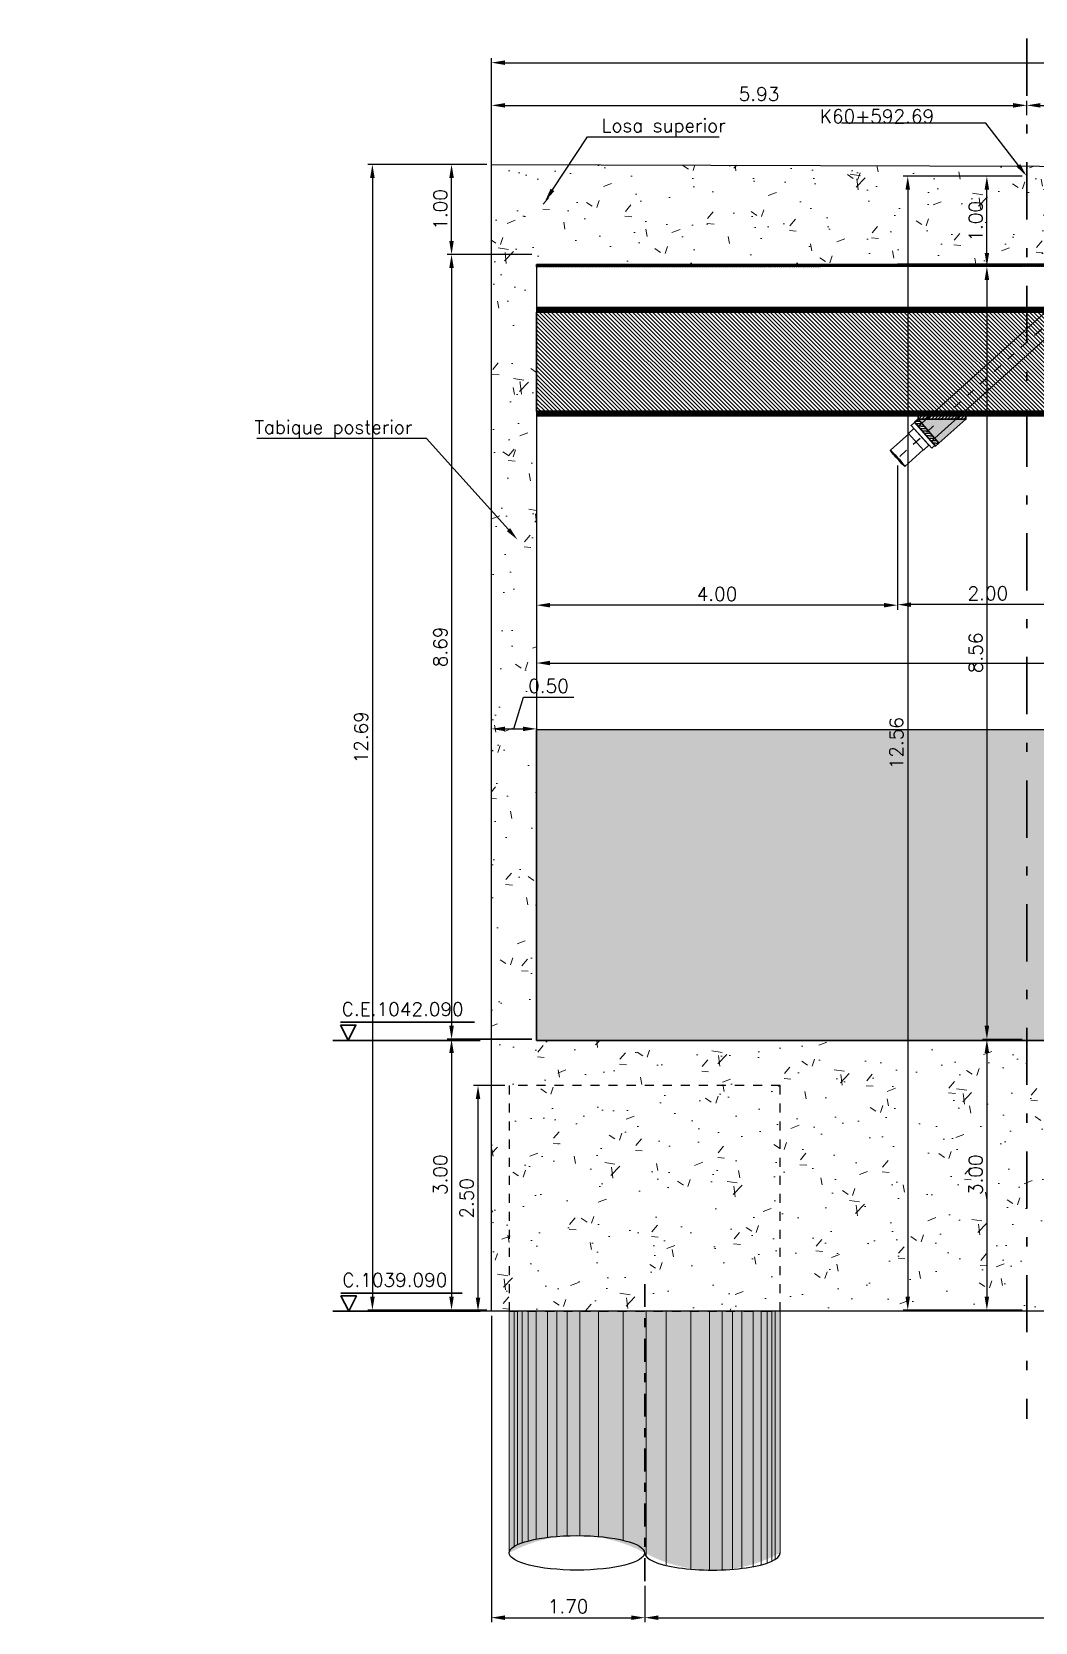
# Model space of a CAD drawing. Header units: metres. Extents: x 1080427 to 1081241, y 976768 to 977191.
# Drawn here: x 1080682.35 to 1080693.46, y 977058.91 to 977076.53 of the extents above; entities that cross this region are included whole.
import ezdxf
from ezdxf import colors
from ezdxf.entities.mleader import LeaderData, LeaderLine
from ezdxf.math import Vec2, Vec3

# ---------------------------------------------------------------- set-up
doc = ezdxf.new("R2010")
doc.units = ezdxf.units.M
doc.header["$LTSCALE"] = 25.4
doc.linetypes.add('DASHDOT', pattern=[1, 0.5, -0.25, 0, -0.25])
doc.linetypes.add('HIDDEN', pattern=[0.375, 0.25, -0.125])
for name, color, linetype in [('CONTRAPESO', 3, 'Continuous'), ('COT', 1, 'Continuous'), ('DIMCONTRAPESO', 1, 'Continuous'), ('EJECABLES', 203, 'DASHDOT'), ('PERFIL MET', 37, 'Continuous'), ('PROYECC', 251, 'HIDDEN'), ('SOLIDOS', 9, 'Continuous')]:
    doc.layers.add(name, color=color, linetype=linetype)
for name, color, linetype, lineweight in [('COTA', 1, 'Continuous', 30), ('COTACIM', 20, 'Continuous', 5), ('DUCTO', 142, 'Continuous', 30), ('EJECONTRAPESO', 41, 'DASHDOT', 30), ('EJEPILOTE', 145, 'DASHDOT', 30), ('OTROS', 8, 'Continuous', 5), ('PLATINA', 54, 'Continuous', 30), ('SOLIDOREFCONT', 254, 'Continuous', 5)]:
    doc.layers.add(name, color=color, linetype=linetype, lineweight=lineweight)
doc.styles.add('romans', font='romans.shx')
doc.dimstyles.new('Copy 75', dxfattribs={"dimtxt": 0.15, "dimasz": 0.15, "dimexe": 0.05, "dimexo": 0.05, "dimgap": 0.05, "dimtad": 1, "dimzin": 0, "dimdsep": 46, "dimtxsty": 'romans', "dimcen": 0.002, "dimclrd": 1, "dimclre": 1, "dimclrt": 3, "dimadec": 4, "dimazin": 0, "dimtfac": 1, "dimtofl": 0, "dimtmove": 1, "dimatfit": 3, "dimfxl": 1, "dimtolj": 1, "dimtzin": 0, "dimarcsym": 1})
pattern_1 = [(45, (0, 0), (-0.002245064030267288, 0.002245064030267288), [])]

# ---------------------------------------------------------------- blocks, each defined once
blk = doc.blocks.new('*D101')
at = {"layer": 'COTA', "color": 1, "lineweight": -2, "transparency": 16777216}
for p, q in [((1080687.439200955, 977075.0064446845), (1080687.439200955, 977076.2368018586)), ((1080687.589200955, 977076.1868018586), (1080704.288818685, 977076.1868018586)), ((1080704.438818685, 977074.9444447948), (1080704.438818685, 977076.2368018586))]:
    blk.add_line(p, q, dxfattribs=at)
at = {"layer": 'COTA', "color": 1, "transparency": 16777216}
for points in [[(1080687.589200955, 977076.2118018586), (1080687.589200955, 977076.1618018586), (1080687.439200955, 977076.1868018586)], [(1080704.288818685, 977076.2118018586), (1080704.288818685, 977076.1618018586), (1080704.438818685, 977076.1868018586)]]:
    blk.add_solid(points, dxfattribs=at)
at = {"layer": 'Defpoints', "color": 0, "transparency": 16777216}
for p in [(1080704.438818685, 977076.1868018586), (1080687.439200955, 977074.9564446844), (1080704.438818685, 977074.8944447947)]:
    blk.add_point(p, dxfattribs=at)
at = {"layer": 'COTA', "color": 3, "transparency": 16777216, "insert": (1080695.93900982, 977076.3118018586), "char_height": 0.15, "attachment_point": 5, "style": 'romans'}
blk.add_mtext('\\A1;17.00', dxfattribs=at)
blk = doc.blocks.new('*D108')
at = {"layer": 'COTA', "color": 1, "lineweight": -2, "transparency": 16777216}
for p, q in [((1080708.438778596, 977072.2258459799), (1080708.438778596, 977069.485594596)), ((1080688.089259783, 977069.5355945961), (1080708.288778596, 977069.5355945961))]:
    blk.add_line(p, q, dxfattribs=at)
at = {"layer": 'COTA', "color": 1, "transparency": 16777216}
for points in [[(1080688.089259783, 977069.5605945961), (1080688.089259783, 977069.510594596), (1080687.939259783, 977069.5355945961)], [(1080708.288778596, 977069.5605945961), (1080708.288778596, 977069.510594596), (1080708.438778596, 977069.5355945961)]]:
    blk.add_solid(points, dxfattribs=at)
at = {"layer": 'Defpoints', "color": 0, "transparency": 16777216}
for p in [(1080708.438778596, 977072.2758459799), (1080687.939259783, 977069.5355945961), (1080708.438778596, 977069.5355945961)]:
    blk.add_point(p, dxfattribs=at)
at = {"layer": 'COTA', "color": 3, "transparency": 16777216, "insert": (1080698.18901919, 977069.6605945961), "char_height": 0.15, "attachment_point": 5, "style": 'romans'}
blk.add_mtext('\\A1;20.50', dxfattribs=at)
blk = doc.blocks.new('*D102')
at = {"layer": 'COTA', "color": 1, "lineweight": -2, "transparency": 16777216}
for p, q in [((1080687.689248876, 977068.8062600595), (1080687.794248876, 977069.1562600594)), ((1080687.794248876, 977069.1562600594), (1080688.351391733, 977069.1562600594)), ((1080687.589237969, 977068.8062600595), (1080687.789259783, 977068.8062600595))]:
    blk.add_line(p, q, dxfattribs=at)
at = {"layer": 'COTA', "color": 1, "transparency": 16777216}
for points in [[(1080687.589237969, 977068.8312600595), (1080687.589237969, 977068.7812600594), (1080687.439237969, 977068.8062600595)], [(1080687.789259783, 977068.8312600595), (1080687.789259783, 977068.7812600594), (1080687.939259783, 977068.8062600595)]]:
    blk.add_solid(points, dxfattribs=at)
at = {"layer": 'Defpoints', "color": 0, "transparency": 16777216}
for p in [(1080687.439237969, 977068.8062600595), (1080687.939259783, 977068.8062600595), (1080687.939259783, 977068.8062600595)]:
    blk.add_point(p, dxfattribs=at)
at = {"layer": 'COTA', "color": 3, "transparency": 16777216, "insert": (1080688.072820304, 977069.2812600594), "char_height": 0.15, "attachment_point": 5, "style": 'romans'}
blk.add_mtext('\\A1;0.50', dxfattribs=at)
blk = doc.blocks.new('*D104')
at = {"layer": 'Defpoints', "color": 0, "transparency": 16777216}
for p in [(1080687.439259783, 977062.355339772), (1080689.13883382, 977059.363118861), (1080689.13883382, 977058.9594734093)]:
    blk.add_point(p, dxfattribs=at)
at = {"layer": 'DIMCONTRAPESO', "color": 1, "lineweight": -2, "transparency": 16777216}
for p, q in [((1080687.439259783, 977062.3053397719), (1080687.439259783, 977058.9094734093)), ((1080689.13883382, 977059.3131188609), (1080689.13883382, 977058.9094734093)), ((1080687.589259783, 977058.9594734093), (1080688.98883382, 977058.9594734093))]:
    blk.add_line(p, q, dxfattribs=at)
at = {"layer": 'DIMCONTRAPESO', "color": 1, "transparency": 16777216}
for points in [[(1080687.589259783, 977058.9844734094), (1080687.589259783, 977058.9344734093), (1080687.439259783, 977058.9594734093)], [(1080688.98883382, 977058.9844734094), (1080688.98883382, 977058.9344734093), (1080689.13883382, 977058.9594734093)]]:
    blk.add_solid(points, dxfattribs=at)
at = {"layer": 'DIMCONTRAPESO', "color": 3, "transparency": 16777216, "insert": (1080688.289046802, 977059.0844734093), "char_height": 0.15, "attachment_point": 5, "style": 'romans'}
blk.add_mtext('\\A1;1.70', dxfattribs=at)
blk = doc.blocks.new('PILOTE')
h = blk.add_hatch(color=256)
h.dxf.hatch_style = 1
h.set_gradient(color1=(51, 51, 51), color2=(173, 173, 173), tint=1, name='INVCYLINDER')
edge = h.paths.add_edge_path()
edge.add_line((1080656.416834545, 977060.1590362525), (1080656.416834545, 977062.8369320101))
edge.add_line((1080656.416834545, 977062.8369320101), (1080659.417876804, 977062.8369320101))
edge.add_line((1080659.417876804, 977062.8369320101), (1080659.417876804, 977060.1590362525))
edge.add_arc((1080658.66761624, 977061.5370580803), 1.569023604932751, 241.43402734232131, 298.56597265767874, ccw=False)
edge.add_arc((1080657.16709511, 977058.7797854457), 1.570103086822714, 61.45547212311708, 118.5445278768829)
at = {"layer": 'COT'}
blk.add_ellipse((1080657.16709511, 977060.1590362525), major_axis=(0.7502605647517244, 0), ratio=0.2543813295763042, dxfattribs=at)
blk.add_ellipse((1080658.66761624, 977060.1590362525), major_axis=(0.7502605647517244, 0), ratio=0.2543813295763042, start_param=3.141592653589792, end_param=6.283185307179586, dxfattribs=at)
at = {"layer": 'EJEPILOTE', "ltscale": 0.02}
blk.add_line((1080657.918716831, 977059.8447110992), (1080657.918716831, 977063.1356790137), dxfattribs=at)
at = {"layer": 'OTROS'}
for p, q in [((1080656.472292364, 977062.8369320101), (1080656.472292364, 977060.2310491129)), ((1080656.510527515, 977062.8369320101), (1080656.510527515, 977060.2513910077)), ((1080656.561507698, 977062.8369320101), (1080656.561507698, 977060.2717001326)), ((1080656.625232968, 977062.8369320101), (1080656.625232968, 977060.2910394119)), ((1080656.714448302, 977062.8369320101), (1080656.714448302, 977060.3112408698)), ((1080656.841898815, 977062.8369320101), (1080656.841898815, 977060.3310285627)), ((1080656.943859208, 977062.8369320101), (1080656.943859208, 977060.3412444418)), ((1080657.058564661, 977062.8369320101), (1080657.058564661, 977060.3478811213)), ((1080657.198760206, 977062.8369320101), (1080657.198760206, 977060.3497184741)), ((1080657.405764051, 977062.8369320101), (1080657.405764051, 977060.3399741807)), ((1080657.679471079, 977062.8369320101), (1080657.679471079, 977060.2984506316)), ((1080657.932716831, 977062.8369320101), (1080657.932716831, 977060.1206139127)), ((1080658.155240271, 977062.8369320101), (1080658.155240271, 977060.0266473495)), ((1080658.428947299, 977062.8369320101), (1080658.428947299, 977059.9780983244)), ((1080658.635951144, 977062.8369320101), (1080658.635951144, 977059.968354031)), ((1080658.776146688, 977062.8369320101), (1080658.776146688, 977059.9701913837)), ((1080658.890852141, 977062.8369320101), (1080658.890852141, 977059.9768280633)), ((1080658.992812535, 977062.8369320101), (1080658.992812535, 977059.9870439423)), ((1080659.120263048, 977062.8369320101), (1080659.120263048, 977060.0068316353)), ((1080659.209478382, 977062.8369320101), (1080659.209478382, 977060.0266473495)), ((1080659.273203652, 977062.8369320101), (1080659.273203652, 977060.0463723725)), ((1080659.324183835, 977062.8369320101), (1080659.324183835, 977060.0666814975)), ((1080659.362418986, 977062.8369320101), (1080659.362418986, 977060.0870233923)), ((1080656.625232968, 977060.0270330932), (1080656.625232968, 977060.0266473495))]:
    blk.add_line(p, q, dxfattribs=at)
blk.add_lwpolyline([(1080656.416834545, 977060.1590362525), (1080656.416834545, 977062.8369320101), (1080659.417876804, 977062.8369320101), (1080659.417876804, 977060.1590362525)], dxfattribs=at)
blk = doc.blocks.new('*D106')
at = {"layer": 'Defpoints', "color": 0, "transparency": 16777216}
for p in [(1080689.13883382, 977059.1660993681), (1080702.741039915, 977059.1660993681), (1080702.741039915, 977058.9594734093)]:
    blk.add_point(p, dxfattribs=at)
at = {"layer": 'DIMCONTRAPESO', "color": 1, "lineweight": -2, "transparency": 16777216}
for p, q in [((1080689.13883382, 977059.1160993681), (1080689.13883382, 977058.9094734093)), ((1080702.741039915, 977059.1160993681), (1080702.741039915, 977058.9094734093)), ((1080689.28883382, 977058.9594734093), (1080702.591039916, 977058.9594734093))]:
    blk.add_line(p, q, dxfattribs=at)
at = {"layer": 'DIMCONTRAPESO', "color": 1, "transparency": 16777216}
for points in [[(1080689.28883382, 977058.9844734094), (1080689.28883382, 977058.9344734093), (1080689.13883382, 977058.9594734093)], [(1080702.591039916, 977058.9844734094), (1080702.591039916, 977058.9344734093), (1080702.741039915, 977058.9594734093)]]:
    blk.add_solid(points, dxfattribs=at)
at = {"layer": 'DIMCONTRAPESO', "color": 3, "transparency": 16777216, "insert": (1080695.939936868, 977059.0844734093), "char_height": 0.15, "attachment_point": 5, "style": 'romans'}
blk.add_mtext('\\A1;13.60', dxfattribs=at)
blk = doc.blocks.new('*D100')
at = {"layer": 'Defpoints', "color": 0, "transparency": 16777216}
for p in [(1080691.938965629, 977071.7743143179), (1080693.938931284, 977071.7666398275), (1080691.938965629, 977070.1822700725)]:
    blk.add_point(p, dxfattribs=at)
at = {"layer": 'DIMCONTRAPESO', "color": 1, "lineweight": -2, "transparency": 16777216}
for p, q in [((1080691.938965629, 977071.7243143178), (1080691.938965629, 977070.1322700725)), ((1080693.938931284, 977071.7166398275), (1080693.938931284, 977070.1322700725)), ((1080693.788931284, 977070.1822700725), (1080692.088965629, 977070.1822700725))]:
    blk.add_line(p, q, dxfattribs=at)
at = {"layer": 'DIMCONTRAPESO', "color": 1, "transparency": 16777216}
for points in [[(1080692.088965629, 977070.2072700725), (1080692.088965629, 977070.1572700725), (1080691.938965629, 977070.1822700725)], [(1080693.788931284, 977070.2072700725), (1080693.788931284, 977070.1572700725), (1080693.938931284, 977070.1822700725)]]:
    blk.add_solid(points, dxfattribs=at)
at = {"layer": 'DIMCONTRAPESO', "color": 3, "transparency": 16777216, "insert": (1080692.938948457, 977070.3072700725), "char_height": 0.15, "attachment_point": 5, "style": 'romans'}
blk.add_mtext('\\A1;2.00', dxfattribs=at)
blk = doc.blocks.new('*D107')
at = {"layer": 'Defpoints', "color": 0, "transparency": 16777216}
for p in [(1080691.938965629, 977071.7743143179), (1080687.938975774, 977070.5000830122), (1080687.938975774, 977070.1762834792)]:
    blk.add_point(p, dxfattribs=at)
at = {"layer": 'DIMCONTRAPESO', "color": 1, "lineweight": -2, "transparency": 16777216}
for p, q in [((1080691.938965629, 977071.7243143178), (1080691.938965629, 977070.1262834792)), ((1080687.938975774, 977070.4500830121), (1080687.938975774, 977070.1262834792)), ((1080691.788965629, 977070.1762834792), (1080688.088975774, 977070.1762834792))]:
    blk.add_line(p, q, dxfattribs=at)
at = {"layer": 'DIMCONTRAPESO', "color": 1, "transparency": 16777216}
for points in [[(1080688.088975774, 977070.2012834792), (1080688.088975774, 977070.1512834792), (1080687.938975774, 977070.1762834792)], [(1080691.788965629, 977070.2012834792), (1080691.788965629, 977070.1512834792), (1080691.938965629, 977070.1762834792)]]:
    blk.add_solid(points, dxfattribs=at)
at = {"layer": 'DIMCONTRAPESO', "color": 3, "transparency": 16777216, "insert": (1080689.938970702, 977070.3012834792), "char_height": 0.15, "attachment_point": 5, "style": 'romans'}
blk.add_mtext('\\A1;4.00', dxfattribs=at)
blk = doc.blocks.new('tir')
at = {"layer": 'DUCTO'}
for p, q in [((1080511.83638699, 977008.5160273126), (1080513.543043579, 977008.5161831364)), ((1080511.836907378, 977008.3760259475), (1080513.543032915, 977008.37618561))]:
    blk.add_line(p, q, dxfattribs=at)
for points in [[(1080505.328072925, 977008.5653855414), (1080505.603072925, 977008.5654091103)], [(1080505.733068108, 977008.5555077032), (1080511.543241181, 977008.5560056631)], [(1080511.543241181, 977008.5560056631), (1080511.836255565, 977008.5160272893)], [(1080505.733086963, 977008.3355077041), (1080511.543260036, 977008.3360056642)], [(1080511.543260036, 977008.3360056642), (1080511.836907378, 977008.3760308315)], [(1080505.32811287, 977008.3254074359), (1080505.603112872, 977008.3254136156)]]:
    blk.add_lwpolyline(points, dxfattribs=at)
for points in [[(1080505.603113705, 977008.3204091132), (1080505.683092707, 977008.320415968), (1080505.683072092, 977008.5704159667), (1080505.603072093, 977008.5704077805)], [(1080505.683122265, 977008.2755034216), (1080505.733092106, 977008.275507704), (1080505.733062966, 977008.6155077033), (1080505.683093125, 977008.61550342)]]:
    blk.add_lwpolyline(points, close=True, dxfattribs=at)
for centre, radius, start, end in [((1080510.656986465, 977008.4459297067), 0.8930644645994985, 352.9297418690614, 7.080079153882643), ((1080511.251352555, 977008.4433042796), 0.5894066242695094, 353.4461152477661, 7.087410311340934)]:
    blk.add_arc(centre, radius, start, end, dxfattribs=at)
blk.add_ellipse((1080505.328039857, 977008.4453876906), major_axis=(-3.306799177286555e-05, -0.1199978507391652), ratio=0.04456574915158485, dxfattribs=at)
at = {"layer": 'DUCTO', "extrusion": (0, 0, -0.9999999999999999)}
blk.add_ellipse((1080513.542949842, 977008.481178864), major_axis=(1.748219530441295e-05, -0.03500717952941799), ratio=0.24420068418592, start_param=3.14808674122023, end_param=6.280903449001622, dxfattribs=at)
at = {"layer": 'DUCTO', "extrusion": (0, 0, -0.9999999999999998)}
blk.add_ellipse((1080513.54301544, 977008.4111786617), major_axis=(1.74751400463253e-05, -0.03499305174499892), ratio=0.2442992756047625, dxfattribs=at)
at = {"layer": 'EJECABLES', "ltscale": 0.008}
blk.add_lwpolyline([(1080505.360600902, 977008.4454757803), (1080513.540696156, 977008.4461768557)], dxfattribs=at)
blk = doc.blocks.new('*D229')
at = {"layer": 'Defpoints', "color": 0, "transparency": 16777216}
for p in [(1080693.369175506, 977075.7138617919), (1080693.369175506, 977075.5552750548), (1080687.439200955, 977074.9730369225)]:
    blk.add_point(p, dxfattribs=at)
at = {"layer": 'DIMCONTRAPESO', "color": 1, "lineweight": -2, "transparency": 16777216}
for p, q in [((1080687.439200955, 977075.0230369226), (1080687.439200955, 977075.7638617919)), ((1080687.589200955, 977075.7138617919), (1080693.219175506, 977075.7138617919)), ((1080693.369175506, 977075.6052750548), (1080693.369175506, 977075.7638617919))]:
    blk.add_line(p, q, dxfattribs=at)
at = {"layer": 'DIMCONTRAPESO', "color": 1, "transparency": 16777216}
for points in [[(1080687.589200955, 977075.7388617919), (1080687.589200955, 977075.6888617919), (1080687.439200955, 977075.7138617919)], [(1080693.219175506, 977075.7388617919), (1080693.219175506, 977075.6888617919), (1080693.369175506, 977075.7138617919)]]:
    blk.add_solid(points, dxfattribs=at)
at = {"layer": 'DIMCONTRAPESO', "color": 3, "transparency": 16777216, "insert": (1080690.404188231, 977075.8388617919), "char_height": 0.15, "attachment_point": 5, "style": 'romans'}
blk.add_mtext('\\A1;5.93', dxfattribs=at)
blk = doc.blocks.new('*D230')
at = {"layer": 'Defpoints', "color": 0, "transparency": 16777216}
for p in [(1080704.438818685, 977075.7138617919), (1080693.369175506, 977075.5552750548), (1080704.438818685, 977074.9110370328)]:
    blk.add_point(p, dxfattribs=at)
at = {"layer": 'DIMCONTRAPESO', "color": 1, "lineweight": -2, "transparency": 16777216}
for p, q in [((1080693.369175506, 977075.6052750548), (1080693.369175506, 977075.7638617919)), ((1080693.519175506, 977075.7138617919), (1080704.288818685, 977075.7138617919)), ((1080704.438818685, 977074.9610370329), (1080704.438818685, 977075.7638617919))]:
    blk.add_line(p, q, dxfattribs=at)
at = {"layer": 'DIMCONTRAPESO', "color": 1, "transparency": 16777216}
for points in [[(1080693.519175506, 977075.7388617919), (1080693.519175506, 977075.6888617919), (1080693.369175506, 977075.7138617919)], [(1080704.288818685, 977075.7388617919), (1080704.288818685, 977075.6888617919), (1080704.438818685, 977075.7138617919)]]:
    blk.add_solid(points, dxfattribs=at)
at = {"layer": 'DIMCONTRAPESO', "color": 3, "transparency": 16777216, "insert": (1080698.903997096, 977075.8388617919), "char_height": 0.15, "attachment_point": 5, "style": 'romans'}
blk.add_mtext('\\A1;11.07', dxfattribs=at)
blk = doc.blocks.new('*D958')
at = {"layer": 'COTA', "color": 1, "lineweight": -2, "transparency": 16777216}
for p, q in [((1080687.889200955, 977074.0611817095), (1080686.948255487, 977074.0611817095)), ((1080686.998255488, 977073.9111817095), (1080686.998255488, 977065.5173397685)), ((1080687.889257928, 977065.3673397684), (1080686.948255487, 977065.3673397684))]:
    blk.add_line(p, q, dxfattribs=at)
at = {"layer": 'COTA', "color": 1, "transparency": 16777216}
for points in [[(1080686.973255488, 977073.9111817095), (1080687.023255487, 977073.9111817095), (1080686.998255488, 977074.0611817095)], [(1080686.973255488, 977065.5173397685), (1080687.023255487, 977065.5173397685), (1080686.998255488, 977065.3673397684)]]:
    blk.add_solid(points, dxfattribs=at)
at = {"layer": 'Defpoints', "color": 0, "transparency": 16777216}
for p in [(1080687.939200955, 977074.0611817095), (1080686.998255488, 977065.3673397684), (1080687.939257928, 977065.3673397684)]:
    blk.add_point(p, dxfattribs=at)
at = {"layer": 'COTA', "color": 3, "transparency": 16777216, "insert": (1080686.873255487, 977069.7142607392), "char_height": 0.15, "attachment_point": 5, "rotation": 90, "style": 'romans'}
blk.add_mtext('\\A1;8.69', dxfattribs=at)
blk = doc.blocks.new('*D959')
at = {"layer": 'COTA', "color": 1, "lineweight": -2, "transparency": 16777216}
for p, q in [((1080687.389200955, 977075.0603399492), (1080686.948198515, 977075.0603399492)), ((1080686.998198515, 977074.2111817095), (1080686.998198515, 977074.9103399492)), ((1080687.889200955, 977074.0611817095), (1080686.948198515, 977074.0611817095))]:
    blk.add_line(p, q, dxfattribs=at)
at = {"layer": 'COTA', "color": 1, "transparency": 16777216}
for points in [[(1080686.973198515, 977074.9103399492), (1080687.023198515, 977074.9103399492), (1080686.998198515, 977075.0603399492)], [(1080686.973198515, 977074.2111817095), (1080687.023198515, 977074.2111817095), (1080686.998198515, 977074.0611817095)]]:
    blk.add_solid(points, dxfattribs=at)
at = {"layer": 'Defpoints', "color": 0, "transparency": 16777216}
for p in [(1080686.998198515, 977075.0603399492), (1080687.439200955, 977075.0603399492), (1080687.939200955, 977074.0611817095)]:
    blk.add_point(p, dxfattribs=at)
at = {"layer": 'COTA', "color": 3, "transparency": 16777216, "insert": (1080686.873198515, 977074.5607608295), "char_height": 0.15, "attachment_point": 5, "rotation": 90, "style": 'romans'}
blk.add_mtext('\\A1;1.00', dxfattribs=at)
blk = doc.blocks.new('*D961')
at = {"layer": 'COTA', "color": 1, "lineweight": -2, "transparency": 16777216}
for p, q in [((1080687.389200955, 977075.0603399492), (1080686.071483006, 977075.0603399492)), ((1080686.121483006, 977074.9103399492), (1080686.121483006, 977062.5163397685)), ((1080687.389257928, 977062.3663397685), (1080686.071483006, 977062.3663397685))]:
    blk.add_line(p, q, dxfattribs=at)
at = {"layer": 'COTA', "color": 1, "transparency": 16777216}
for points in [[(1080686.096483006, 977074.9103399492), (1080686.146483006, 977074.9103399492), (1080686.121483006, 977075.0603399492)], [(1080686.096483006, 977062.5163397685), (1080686.146483006, 977062.5163397685), (1080686.121483006, 977062.3663397685)]]:
    blk.add_solid(points, dxfattribs=at)
at = {"layer": 'Defpoints', "color": 0, "transparency": 16777216}
for p in [(1080687.439200955, 977075.0603399492), (1080686.121483006, 977062.3663397685), (1080687.439257928, 977062.3663397685)]:
    blk.add_point(p, dxfattribs=at)
at = {"layer": 'COTA', "color": 3, "transparency": 16777216, "insert": (1080685.996483006, 977068.713339859), "char_height": 0.15, "attachment_point": 5, "rotation": 90, "style": 'romans'}
blk.add_mtext('\\A1;12.69', dxfattribs=at)
blk = doc.blocks.new('*D951')
at = {"layer": 'COTA', "color": 1, "lineweight": -2, "transparency": 16777216}
for p, q in [((1080687.889257928, 977065.3663397684), (1080686.948240312, 977065.3663397684)), ((1080686.998240312, 977065.2163397684), (1080686.998240312, 977062.5163397685)), ((1080687.389257928, 977062.3663397685), (1080686.948240312, 977062.3663397685))]:
    blk.add_line(p, q, dxfattribs=at)
at = {"layer": 'COTA', "color": 1, "transparency": 16777216}
for points in [[(1080686.973240312, 977065.2163397684), (1080687.023240312, 977065.2163397684), (1080686.998240312, 977065.3663397684)], [(1080686.973240312, 977062.5163397685), (1080687.023240312, 977062.5163397685), (1080686.998240312, 977062.3663397685)]]:
    blk.add_solid(points, dxfattribs=at)
at = {"layer": 'Defpoints', "color": 0, "transparency": 16777216}
for p in [(1080687.939257928, 977065.3663397684), (1080686.998240312, 977062.3663397685), (1080687.439257928, 977062.3663397685)]:
    blk.add_point(p, dxfattribs=at)
at = {"layer": 'COTA', "color": 3, "transparency": 16777216, "insert": (1080686.873240311, 977063.8663397686), "char_height": 0.15, "attachment_point": 5, "rotation": 90, "style": 'romans'}
blk.add_mtext('\\A1;3.00', dxfattribs=at)
blk = doc.blocks.new('*D954')
at = {"layer": 'COTA', "color": 1, "lineweight": -2, "transparency": 16777216}
for p, q in [((1080693.319175506, 977073.929977588), (1080692.878171211, 977073.929977588)), ((1080692.928171211, 977073.779977588), (1080692.928171211, 977065.5163397685)), ((1080693.319173651, 977065.3663397685), (1080692.878171211, 977065.3663397685))]:
    blk.add_line(p, q, dxfattribs=at)
at = {"layer": 'COTA', "color": 1, "transparency": 16777216}
for points in [[(1080692.903171211, 977073.779977588), (1080692.953171211, 977073.779977588), (1080692.928171211, 977073.929977588)], [(1080692.903171211, 977065.5163397685), (1080692.953171211, 977065.5163397685), (1080692.928171211, 977065.3663397685)]]:
    blk.add_solid(points, dxfattribs=at)
at = {"layer": 'Defpoints', "color": 0, "transparency": 16777216}
for p in [(1080693.369175506, 977073.929977588), (1080692.928171211, 977065.3663397685), (1080693.369173651, 977065.3663397685)]:
    blk.add_point(p, dxfattribs=at)
at = {"layer": 'COTA', "color": 3, "transparency": 16777216, "insert": (1080692.80317121, 977069.6481586784), "char_height": 0.15, "attachment_point": 5, "rotation": 90, "style": 'romans'}
blk.add_mtext('\\A1;8.56', dxfattribs=at)
blk = doc.blocks.new('*D955')
at = {"layer": 'COTA', "color": 1, "lineweight": -2, "transparency": 16777216}
for p, q in [((1080693.319062633, 977074.9294107108), (1080692.878169356, 977074.9294107108)), ((1080692.928169356, 977074.079977588), (1080692.928169356, 977074.7794107108)), ((1080693.319175506, 977073.929977588), (1080692.878169356, 977073.929977588))]:
    blk.add_line(p, q, dxfattribs=at)
at = {"layer": 'COTA', "color": 1, "transparency": 16777216}
for points in [[(1080692.903169356, 977074.7794107108), (1080692.953169356, 977074.7794107108), (1080692.928169356, 977074.9294107108)], [(1080692.903169356, 977074.079977588), (1080692.953169356, 977074.079977588), (1080692.928169356, 977073.929977588)]]:
    blk.add_solid(points, dxfattribs=at)
at = {"layer": 'Defpoints', "color": 0, "transparency": 16777216}
for p in [(1080692.928169356, 977074.9294107108), (1080693.369062633, 977074.9294107108), (1080693.369175506, 977073.929977588)]:
    blk.add_point(p, dxfattribs=at)
at = {"layer": 'COTA', "color": 3, "transparency": 16777216, "insert": (1080692.803169355, 977074.4296941495), "char_height": 0.15, "attachment_point": 5, "rotation": 90, "style": 'romans'}
blk.add_mtext('\\A1;1.00', dxfattribs=at)
blk = doc.blocks.new('*D956')
at = {"layer": 'COTA', "color": 1, "lineweight": -2, "transparency": 16777216}
for p, q in [((1080693.319173651, 977065.3663397685), (1080692.878156035, 977065.3663397685)), ((1080692.928156035, 977065.2163397685), (1080692.928156035, 977062.5163397685)), ((1080693.319173651, 977062.3663397685), (1080692.878156035, 977062.3663397685))]:
    blk.add_line(p, q, dxfattribs=at)
at = {"layer": 'COTA', "color": 1, "transparency": 16777216}
for points in [[(1080692.903156035, 977065.2163397685), (1080692.953156035, 977065.2163397685), (1080692.928156035, 977065.3663397685)], [(1080692.903156035, 977062.5163397685), (1080692.953156035, 977062.5163397685), (1080692.928156035, 977062.3663397685)]]:
    blk.add_solid(points, dxfattribs=at)
at = {"layer": 'Defpoints', "color": 0, "transparency": 16777216}
for p in [(1080693.369173651, 977065.3663397685), (1080692.928156035, 977062.3663397685), (1080693.369173651, 977062.3663397685)]:
    blk.add_point(p, dxfattribs=at)
at = {"layer": 'COTA', "color": 3, "transparency": 16777216, "insert": (1080692.803156035, 977063.8663397686), "char_height": 0.15, "attachment_point": 5, "rotation": 90, "style": 'romans'}
blk.add_mtext('\\A1;3.00', dxfattribs=at)
blk = doc.blocks.new('*D950')
at = {"layer": 'COTA', "color": 1, "lineweight": -2, "transparency": 16777216}
for p, q in [((1080693.319062633, 977074.9294107108), (1080692.001396874, 977074.9294107108)), ((1080692.051396874, 977074.7794107108), (1080692.051396874, 977062.5163397685)), ((1080693.319171796, 977062.3663397685), (1080692.001396874, 977062.3663397685))]:
    blk.add_line(p, q, dxfattribs=at)
at = {"layer": 'COTA', "color": 1, "transparency": 16777216}
for points in [[(1080692.026396875, 977074.7794107108), (1080692.076396874, 977074.7794107108), (1080692.051396874, 977074.9294107108)], [(1080692.026396875, 977062.5163397685), (1080692.076396874, 977062.5163397685), (1080692.051396874, 977062.3663397685)]]:
    blk.add_solid(points, dxfattribs=at)
at = {"layer": 'Defpoints', "color": 0, "transparency": 16777216}
for p in [(1080693.369062633, 977074.9294107108), (1080692.051396874, 977062.3663397685), (1080693.369171796, 977062.3663397685)]:
    blk.add_point(p, dxfattribs=at)
at = {"layer": 'COTA', "color": 3, "transparency": 16777216, "insert": (1080691.926396874, 977068.6478752397), "char_height": 0.15, "attachment_point": 5, "rotation": 90, "style": 'romans'}
blk.add_mtext('\\A1;12.56', dxfattribs=at)
blk = doc.blocks.new('*D1067')
at = {"layer": 'COTA', "color": 1, "lineweight": -2, "transparency": 16777216}
for p, q in [((1080687.586951534, 977064.855339772), (1080687.241716998, 977064.855339772)), ((1080687.291716998, 977062.505339772), (1080687.291716998, 977064.7053397719)), ((1080687.586951534, 977062.355339772), (1080687.241716998, 977062.355339772))]:
    blk.add_line(p, q, dxfattribs=at)
at = {"layer": 'COTA', "color": 1, "transparency": 16777216}
for points in [[(1080687.266716998, 977064.7053397719), (1080687.316716998, 977064.7053397719), (1080687.291716998, 977064.855339772)], [(1080687.266716998, 977062.505339772), (1080687.316716998, 977062.505339772), (1080687.291716998, 977062.355339772)]]:
    blk.add_solid(points, dxfattribs=at)
at = {"layer": 'Defpoints', "color": 0, "transparency": 16777216}
for p in [(1080687.291716998, 977064.855339772), (1080687.636951535, 977064.855339772), (1080687.636951535, 977062.355339772)]:
    blk.add_point(p, dxfattribs=at)
at = {"layer": 'COTA', "color": 3, "transparency": 16777216, "insert": (1080687.166716998, 977063.6053397721), "char_height": 0.15, "attachment_point": 5, "rotation": 90, "style": 'romans'}
blk.add_mtext('\\A1;2.50', dxfattribs=at)
blk = doc.blocks.new('*D1204')
at = {"layer": 'COTA', "color": 1, "lineweight": -2, "transparency": 16777216}
for p, q in [((1080687.389258961, 977075.0603397684), (1080686.071483006, 977075.0603397684)), ((1080686.121483006, 977074.9103397684), (1080686.121483006, 977062.5163397685)), ((1080687.389257928, 977062.3663397685), (1080686.071483006, 977062.3663397685))]:
    blk.add_line(p, q, dxfattribs=at)
at = {"layer": 'COTA', "color": 1, "transparency": 16777216}
for points in [[(1080686.096483006, 977074.9103397684), (1080686.146483006, 977074.9103397684), (1080686.121483006, 977075.0603397684)], [(1080686.096483006, 977062.5163397685), (1080686.146483006, 977062.5163397685), (1080686.121483006, 977062.3663397685)]]:
    blk.add_solid(points, dxfattribs=at)
at = {"layer": 'Defpoints', "color": 0, "transparency": 16777216}
for p in [(1080687.439258961, 977075.0603397684), (1080686.121483006, 977062.3663397685), (1080687.439257928, 977062.3663397685)]:
    blk.add_point(p, dxfattribs=at)
at = {"layer": 'COTA', "color": 3, "transparency": 16777216, "insert": (1080685.996483006, 977068.7133397686), "char_height": 0.15, "attachment_point": 5, "rotation": 90, "style": 'romans'}
blk.add_mtext('\\A1;12.69', dxfattribs=at)

msp = doc.modelspace()

# ---------------------------------------------------------------- hatches: boundary and pattern name
at = {"layer": 'PERFIL MET'}
h = msp.add_hatch(dxfattribs=at)
h.set_pattern_fill('ANSI31', color=256, scale=0.001)
h.set_pattern_definition(pattern_1)
h.paths.add_polyline_path([(1080687.93925994, 977073.9503365679), (1080703.938879651, 977073.9619656653), (1080703.938879494, 977073.9365656652), (1080687.939259783, 977073.9249365678)])
h = msp.add_hatch(dxfattribs=at)
h.set_pattern_fill('ANSI31', color=256, scale=0.001)
h.set_pattern_definition(pattern_1)
h.paths.add_polyline_path([(1080687.939259783, 977073.4739707632), (1080687.939259783, 977073.4231707632), (1080708.438818685, 977073.4231707631), (1080708.43881841, 977073.4740816074)])
h = msp.add_hatch(dxfattribs=at)
h.set_pattern_fill('ANSI31', color=256, scale=0.01, angle=90)
h.set_pattern_definition([(135, (0, 0), (-0.02245064030267288, -0.02245064030267288), [])])
h.paths.add_polyline_path([(1080687.939259783, 977073.4231707632), (1080708.438818547, 977073.4231707632), (1080708.438818548, 977073.2003397719), (1080708.438818685, 977073.2003397719), (1080708.438818685, 977072.3247707632), (1080687.939259783, 977072.3247707632)])
h = msp.add_hatch(dxfattribs=at)
h.set_pattern_fill('ANSI31', color=256, scale=0.001)
h.set_pattern_definition(pattern_1)
h.paths.add_polyline_path([(1080687.939259783, 977072.3247707632), (1080687.939259783, 977072.2739707632), (1080708.438818822, 977072.2739707632), (1080708.438818548, 977072.3248816076)])
at = {"layer": 'PLATINA'}
h = msp.add_hatch(dxfattribs=at)
h.set_pattern_fill('ANSI31', color=256, scale=0.008, angle=-48.69920112767806)
h.set_pattern_definition([(356.300798872322, (-366420.0796644931, 1143983.123862791), (0.001638767216662715, 0.02534707955583032), [])])
h.paths.add_polyline_path([(1080692.396897612, 977071.9729274043), (1080692.166219628, 977072.2354956586), (1080692.127660765, 977072.2023283028), (1080692.358712727, 977071.9393802191)])
h = msp.add_hatch(dxfattribs=at)
h.set_pattern_fill('ANSI31', color=256, scale=0.008)
h.set_pattern_definition([(45, (6.38985143834725, -51.65062562434468), (-0.0179605122421383, 0.01796051224213831), [])])
h.paths.add_polyline_path([(1080692.166219628, 977072.2739696488), (1080692.696219628, 977072.2739696488), (1080692.696219628, 977072.2358696487), (1080692.166219628, 977072.2358696487)])
at = {"layer": 'PLATINA', "transparency": 33554531}
h = msp.add_hatch(dxfattribs=at)
h.set_pattern_fill('ANGLE', color=252)
h.set_pattern_definition([(0, (0.5127655030228198, -46.51900344796013), (0, 6.985), [5.08, -1.905]), (90, (0.5127655030228198, -46.51900344796013), (-6.985, 4.277078946022131e-16), [5.08, -1.905])])
h.paths.add_polyline_path([(1080692.166219628, 977072.2354956586), (1080692.396897612, 977071.9729274043), (1080692.696219628, 977072.2358663053)])
h = msp.add_hatch(dxfattribs=at)
h.set_pattern_fill('ANGLE', color=252)
h.set_pattern_definition([(0, (0.5127655030228198, -56.89421626389958), (0, 6.985), [5.08, -1.905]), (90, (0.5127655030228198, -56.89421626389958), (-6.985, 4.277078946022131e-16), [5.08, -1.905])])
h.paths.add_polyline_path([(1080692.166219628, 977072.2354956586), (1080692.396897612, 977071.9729274043), (1080692.696219628, 977072.2358663053)])
h = msp.add_hatch(dxfattribs=at)
h.set_pattern_fill('ANGLE', color=252, scale=0.9999999999999999, angle=3.553873302619274)
h.set_pattern_definition([(3.553873302619274, (0, 0), (-0.4329793705545643, 6.971567532820303), [5.079999999999998, -1.905]), (93.55387330261927, (0, 0), (-6.971567532820303, -0.4329793705545638), [5.079999999999998, -1.905])])
h.paths.add_polyline_path([(1080692.166219628, 977072.2354956586), (1080692.396897612, 977071.9729274043), (1080692.696219628, 977072.2358663053)])
h = msp.add_hatch(color=252, dxfattribs=at)
h.dxf.hatch_style = 1
h.paths.add_polyline_path([(1080692.166219628, 977072.2354956586), (1080692.396897612, 977071.9729274043), (1080692.696219628, 977072.2358663053)])
at = {"layer": 'SOLIDOREFCONT', "true_color": 0x5b5b5b, "transparency": 33554546}
h = msp.add_hatch(dxfattribs=at)
h.set_pattern_fill('AR-CONC', color=251, scale=0.005)
h.set_pattern_definition([(49.99999999999999, (0, 0), (0.91092334498002, -0.07969542769451543), [0.09525, -1.04775]), (355, (0, 0), (-0.1762171071248467, 0.9552842261951757), [0.0762, -0.83820292085]), (100.4514447, (0.075910035, -0.0066412675), (0.7347062354517664, 0.8755887595609755), [0.080950044, -0.8904512229999999]), (46.18420000000002, (0, 0.254), (1.35539520446065, -0.2102116396636357), [0.142875, -1.571625]), (96.63555760999996, (0.1129495, 0.2364825), (1.187020670257515, 1.237130622988608), [0.1214251157, -1.3356780408]), (351.1841511700001, (0, 0.254), (1.187020670324885, 1.237130622927663), [0.11429983535, -1.2572986596]), (21, (0.127, 0.1905), (0.7580719563456624, -0.5113259909354381), [0.09525, -1.04775]), (326.0000000000001, (0.127, 0.1905), (0.3090101417382354, 0.9209398306115963), [0.0762, -0.8382]), (71.45144499999999, (0.190172663, 0.1478895005), (1.067082096393581, 0.4096138444295262), [0.08095004400000001, -0.8904496879999999]), (37.50000000000001, (0, 0), (0.01544301625295908, 0.4227751943657655), [0, -0.82804, 0, -0.8509000000000001, 0, -0.8413750000000001]), (7.499999999999999, (0, 0), (0.3340983125515287, 0.5009028740905975), [0, -0.48514, 0, -0.80899, 0, -0.320675]), (327.5, (-0.28321, 0), (0.677952975834357, -0.02864371996336722), [0, -0.3175, 0, -0.9906, 0, -1.31445]), (317.5, (-0.41021, 0), (0.7406459069300902, 0.1271324551666652), [0, -0.41275, 0, -0.65786, 0, -0.93345])])
h.paths.add_polyline_path([(1080687.939259783, 977065.355339772), (1080687.938785308, 977073.9503383477), (1080703.938853208, 977073.9650852513), (1080703.939259783, 977073.5239602921), (1080704.438860548, 977073.5239812343), (1080704.43881683, 977075.0073397686), (1080687.439258961, 977075.0603397684), (1080687.439259783, 977062.355339772), (1080704.43907311, 977062.355339772), (1080704.438885688, 977072.2239812345), (1080703.939259783, 977072.2239602918), (1080703.939259783, 977065.355339772)])
at = {"layer": 'SOLIDOS'}
h = msp.add_hatch(dxfattribs=at)
h.set_pattern_fill('SWAMP', color=252, scale=0.005)
h.set_pattern_definition([(0, (0, 0), (0.0635, 0.109985226181), [0.015875, -0.111125]), (90, (0.0079375, 0), (-0.06349999999999999, 0.109985226181), [0.0079375, -0.212032952362]), (90, (0.009921875, 0), (-0.06349999999999999, 0.109985226181), [0.006350000000000001, -0.213620452362]), (90, (0.005953125, 0), (-0.06349999999999999, 0.109985226181), [0.006350000000000001, -0.213620452362]), (59.99999999999999, (0.01190625, 0), (-0.06349999991372332, 0.1099852262308119), [0.00508, -0.12192]), (120, (0.00396875, 0), (-0.1269999999137233, 4.981188794772607e-11), [0.005079999999999999, -0.12192])])
h.paths.add_polyline_path([(1080703.936804338, 977068.8008078557), (1080687.939259783, 977068.8008055863), (1080687.939259783, 977065.3553397721), (1080703.939259783, 977065.355339772)])

# ---------------------------------------------------------------- linework, layer by layer
at = {"layer": 'CONTRAPESO'}
for points in [[(1080704.438885688, 977072.2239812345), (1080704.43907311, 977062.355339772), (1080687.439259783, 977062.355339772), (1080687.439258961, 977075.0603397684), (1080704.43881683, 977075.0073397686), (1080704.438860548, 977073.5239812343), (1080703.939259783, 977073.5239602921), (1080703.938853208, 977073.9650852513), (1080687.938785308, 977073.9503383477), (1080687.939259783, 977065.355339772), (1080703.939259783, 977065.355339772), (1080703.939259783, 977072.2239602918)], [(1080687.93922274, 977068.8005333612), (1080703.938823168, 977068.800808142), (1080703.939259783, 977065.355339772), (1080687.939296826, 977065.3553397721)]]:
    msp.add_lwpolyline(points, close=True, dxfattribs=at)
at = {"layer": 'COTA', "color": 2}
for points in [[(1080685.767235443, 977065.5555167652), (1080687.251468179, 977065.5555167652)], [(1080687.314949427, 977065.355339772), (1080685.681586064, 977065.355339772)], [(1080685.772945043, 977062.5555167652), (1080687.116075685, 977062.5555167652)], [(1080687.314949427, 977062.355339772), (1080685.681586064, 977062.355339772)]]:
    msp.add_lwpolyline(points, dxfattribs=at)
for points in [[(1080685.767235443, 977065.5242397477), (1080685.939334515, 977065.5242397477), (1080685.853284978, 977065.3568281858), (1080685.853284978, 977065.3568281858)], [(1080685.772945043, 977062.5242397477), (1080685.945044115, 977062.5242397477), (1080685.858994579, 977062.3568281858), (1080685.858994579, 977062.3568281858)]]:
    msp.add_lwpolyline(points, close=True, dxfattribs=at)
at = {"layer": 'EJECONTRAPESO', "ltscale": 0.05}
msp.add_lwpolyline([(1080693.369175506, 977076.455810204), (1080693.369175506, 977061.1616200295)], dxfattribs=at)
at = {"layer": 'PERFIL MET'}
for points in [[(1080687.93925994, 977073.9503365679), (1080703.938879651, 977073.9619656653), (1080703.938879494, 977073.9365656652), (1080687.939259783, 977073.9249365678)], [(1080687.939259783, 977073.4739707632), (1080687.939259783, 977073.4231707632), (1080708.438818685, 977073.4231707631), (1080708.43881841, 977073.4740816074)], [(1080687.939259783, 977073.4231707632), (1080708.438818548, 977073.423149178), (1080708.438818548, 977073.2003397719), (1080708.438818548, 977073.2003397719), (1080708.438818548, 977072.3248816076), (1080687.939259783, 977072.3248816076)], [(1080687.939259783, 977072.3247707632), (1080687.939259783, 977072.2739707632), (1080708.438818822, 977072.2739707632), (1080708.438818548, 977072.3248816076)]]:
    msp.add_lwpolyline(points, close=True, dxfattribs=at)
for points in [[(1080692.366982531, 977072.3247707632), (1080687.939259783, 977072.3247707632)], [(1080692.366982531, 977072.3247707632), (1080687.939259783, 977072.3247707632)], [(1080694.365508409, 977072.3247707632), (1080692.698039087, 977072.3247707632)], [(1080694.365508409, 977072.3247707632), (1080692.698039087, 977072.3247707632)]]:
    msp.add_lwpolyline(points, dxfattribs=at)
at = {"layer": 'PLATINA'}
for points in [[(1080692.396897612, 977071.9729274043), (1080692.166219628, 977072.2354956586), (1080692.127660765, 977072.2023283028), (1080692.358712727, 977071.9393802191)], [(1080692.166219628, 977072.2739696488), (1080692.696219628, 977072.2739696488), (1080692.696219628, 977072.2358696487), (1080692.166219628, 977072.2358696487)]]:
    msp.add_lwpolyline(points, close=True, dxfattribs=at)
at = {"layer": 'PLATINA', "color": 252, "transparency": 33554531}
msp.add_lwpolyline([(1080692.166219628, 977072.2354956586), (1080692.396897612, 977071.9729274043), (1080692.696219628, 977072.2358663053)], close=True, dxfattribs=at)
at = {"layer": 'PROYECC', "color": 14, "ltscale": 0.01}
msp.add_lwpolyline([(1080687.636951535, 977062.355339772), (1080690.637993793, 977062.355339772), (1080690.637993793, 977064.855339772), (1080687.636951535, 977064.855339772)], close=True, dxfattribs=at)

# ---------------------------------------------------------------- block references
at = {"layer": 'DIMCONTRAPESO', "rotation": 41.95221827118228}
msp.add_blockref('tir', (930257.8613623464, -471861.2021159334), dxfattribs=at)
at = {"layer": 'DIMCONTRAPESO'}
msp.add_blockref('PILOTE', (31.22011698922142, -0.481592238182202), dxfattribs=at)

# ---------------------------------------------------------------- texts
at = {"layer": 'COTA', "color": 3, "char_height": 0.15, "attachment_point": 1, "style": 'romans'}
for s, insert in [('C.E.1042.090', (1080685.78220889, 977065.7760996049)), ('C.1039.090', (1080685.787918491, 977062.7760996049))]:
    msp.add_mtext(s, dxfattribs=dict(at, insert=insert))

# ---------------------------------------------------------------- dimensions: what is measured, and where the dimension line sits
at = {"layer": 'COTA', "color": 4}
dim = msp.add_linear_dim(base=(1080704.438818685, 977076.1868018586), p1=(1080687.439200955, 977074.9564446844), p2=(1080704.438818685, 977074.8944447947), dimstyle='Copy 75', dxfattribs=at)
dim.commit()
dim.dimension.update_dxf_attribs({"geometry": '*D101', "text_midpoint": (1080695.93900982, 977076.3118018586)})
at = {"layer": 'COTA', "color": 2}
for base, p1, p2, picture, middle in [((1080686.121483006, 977062.3663397685), (1080687.439200955, 977075.0603399492), (1080687.439257928, 977062.3663397685), '*D961', (1080685.996483006, 977068.713339859)), ((1080686.121483006, 977062.3663397685), (1080687.439258961, 977075.0603397684), (1080687.439257928, 977062.3663397685), '*D1204', (1080685.996483006, 977068.7133397686)), ((1080692.051396874, 977062.3663397685), (1080693.369062633, 977074.9294107108), (1080693.369171796, 977062.3663397685), '*D950', (1080691.926396874, 977068.6478752397)), ((1080686.998255488, 977065.3673397684), (1080687.939200955, 977074.0611817095), (1080687.939257928, 977065.3673397684), '*D958', (1080686.873255487, 977069.7142607392)), ((1080692.928171211, 977065.3663397685), (1080693.369175506, 977073.929977588), (1080693.369173651, 977065.3663397685), '*D954', (1080692.80317121, 977069.6481586784)), ((1080687.291716998, 977064.855339772), (1080687.636951535, 977062.355339772), (1080687.636951535, 977064.855339772), '*D1067', (1080687.166716998, 977063.6053397721))]:
    dim = msp.add_linear_dim(base=base, p1=p1, p2=p2, angle=90, dimstyle='Copy 75', dxfattribs=at)
    dim.commit()
    dim.dimension.update_dxf_attribs({"geometry": picture, "text_midpoint": middle})
at = {"layer": 'COTA'}
for base, p1, p2, picture, middle in [((1080686.998198515, 977075.0603399492), (1080687.939200955, 977074.0611817095), (1080687.439200955, 977075.0603399492), '*D959', (1080686.873198515, 977074.5607608295)), ((1080692.928169356, 977074.9294107108), (1080693.369175506, 977073.929977588), (1080693.369062633, 977074.9294107108), '*D955', (1080692.803169355, 977074.4296941495)), ((1080686.998240312, 977062.3663397685), (1080687.939257928, 977065.3663397684), (1080687.439257928, 977062.3663397685), '*D951', (1080686.873240311, 977063.8663397686)), ((1080692.928156035, 977062.3663397685), (1080693.369173651, 977065.3663397685), (1080693.369173651, 977062.3663397685), '*D956', (1080692.803156035, 977063.8663397686))]:
    dim = msp.add_linear_dim(base=base, p1=p1, p2=p2, angle=90, dimstyle='Copy 75', dxfattribs=at)
    dim.commit()
    dim.dimension.update_dxf_attribs({"geometry": picture, "text_midpoint": middle})
for base, p1, p2, picture, middle in [((1080708.438778596, 977069.5355945961), (1080687.939259783, 977069.5355945961), (1080708.438778596, 977072.2758459799), '*D108', (1080698.18901919, 977069.6605945961)), ((1080687.939259783, 977068.8062600595), (1080687.439237969, 977068.8062600595), (1080687.939259783, 977068.8062600595), '*D102', (1080687.844248876, 977069.2812600594))]:
    dim = msp.add_linear_dim(base=base, p1=p1, p2=p2, dimstyle='Copy 75', dxfattribs=at)
    dim.commit()
    dim.dimension.update_dxf_attribs({"geometry": picture, "text_midpoint": middle})
at = {"layer": 'DIMCONTRAPESO'}
for base, p1, p2, picture, middle in [((1080693.369175506, 977075.7138617919), (1080687.439200955, 977074.9730369225), (1080693.369175506, 977075.5552750548), '*D229', (1080690.404188231, 977075.8388617919)), ((1080704.438818685, 977075.7138617919), (1080693.369175506, 977075.5552750548), (1080704.438818685, 977074.9110370328), '*D230', (1080698.903997096, 977075.8388617919)), ((1080687.938975774, 977070.1762834792), (1080691.938965629, 977071.7743143179), (1080687.938975774, 977070.5000830122), '*D107', (1080689.938970702, 977070.3012834792)), ((1080691.938965629, 977070.1822700725), (1080693.938931284, 977071.7666398275), (1080691.938965629, 977071.7743143179), '*D100', (1080692.938948457, 977070.3072700725)), ((1080689.13883382, 977058.9594734093), (1080687.439259783, 977062.355339772), (1080689.13883382, 977059.363118861), '*D104', (1080688.289046802, 977059.0844734093)), ((1080702.741039915, 977058.9594734093), (1080689.13883382, 977059.1660993681), (1080702.741039915, 977059.1660993681), '*D106', (1080695.939936868, 977059.0844734093))]:
    dim = msp.add_linear_dim(base=base, p1=p1, p2=p2, dimstyle='Copy 75', dxfattribs=at)
    dim.commit()
    dim.dimension.update_dxf_attribs({"geometry": picture, "text_midpoint": middle})

# ---------------------------------------------------------------- leaders
at = {"layer": 'COTA'}
ml = msp.add_multileader_mtext('Standard', dxfattribs=at)
ml.set_content('K60+592.69\\P ', color=3, style='romans')
ml.set_leader_properties(color=256)
ml.build(insert=Vec2(0, 0))
ml.multileader.update_dxf_attribs({"text_left_attachment_type": 6, "text_right_attachment_type": 6, "dogleg_length": 0.4881237929222352, "arrow_head_size": 0.15})
ctx = ml.context
ctx.base_point, ctx.char_height, ctx.arrow_head_size, ctx.landing_gap_size, ctx.plane_origin = Vec3(1080691.078019846, 977075.5172816758), 0.15, 0.15, 0, Vec3(1080693.369716797, 977075.1243556219)
ctx.left_attachment, ctx.right_attachment = 6, 6
notes = []
notes.append((ctx, [(1, (1, 1, 0), (1080692.916143639, 977075.5172816758), (-1, 0), 0.4881237929222352, [(0, [(1080693.369066343, 977074.9294106977)], 0, [])])]))
ctx.mtext.insert, ctx.mtext.flow_direction = Vec3(1080691.078019846, 977075.6672816759), 5
at = {"layer": 'COTACIM'}
ml = msp.add_multileader_mtext('Standard', dxfattribs=at)
ml.set_content('Losa superior', color=3, style='romans')
ml.set_leader_properties(color=256)
ml.build(insert=Vec2(0, 0))
ml.multileader.update_dxf_attribs({"text_left_attachment_type": 6, "text_right_attachment_type": 6, "dogleg_length": 0.1560199508385566, "arrow_head_size": 0.15})
ctx = ml.context
ctx.base_point, ctx.char_height, ctx.arrow_head_size, ctx.landing_gap_size, ctx.plane_origin = Vec3(1080688.659594166, 977075.3660115435), 0.15, 0.15, 0, Vec3(1080692.531831051, 977073.887467938)
ctx.left_attachment, ctx.right_attachment = 6, 6
notes.append((ctx, [(0, (1, 1, 0), (1080688.503574215, 977075.3660115435), (1, 0), 0.1560199508385566, [(0, [(1080688.034255461, 977074.6522117602)], 0, [])])]))
ctx.mtext.insert, ctx.mtext.width, ctx.mtext.flow_direction = Vec3(1080688.659594166, 977075.5660115435), 4.216741702286527, 5
ml = msp.add_multileader_mtext('Standard', dxfattribs=at)
ml.set_content('Tabique posterior', color=3, style='romans')
ml.set_leader_properties(color=256)
ml.build(insert=Vec2(0, 0))
ml.multileader.update_dxf_attribs({"text_left_attachment_type": 6, "text_right_attachment_type": 6, "dogleg_length": 0.1560199508385566, "arrow_head_size": 0.15})
ctx = ml.context
ctx.base_point, ctx.char_height, ctx.arrow_head_size, ctx.landing_gap_size, ctx.plane_origin = Vec3(1080684.601298522, 977072.0238647403), 0.15, 0.15, 0, Vec3(1080688.012742752, 977070.6247329521)
ctx.left_attachment, ctx.right_attachment, ctx.text_align_type = 6, 6, 2
notes.append((ctx, [(1, (1, 1, 0), (1080686.721604187, 977072.0238647403), (-1, 0), 0.1560199508385566, [(0, [(1080687.729216754, 977070.901854124)], 0, [])])]))
ctx.mtext.insert, ctx.mtext.width, ctx.mtext.alignment, ctx.mtext.flow_direction = Vec3(1080686.565584236, 977072.2238647402), 4.216741702286527, 3, 5
for ctx, leaders in notes:
    for number, flags, end, landing, length, lines in leaders:
        leader = LeaderData()
        leader.index, (leader.has_last_leader_line, leader.has_dogleg_vector, leader.attachment_direction) = number, flags
        leader.last_leader_point, leader.dogleg_vector, leader.dogleg_length = Vec3(end), Vec3(landing), length
        for number, points, colour, breaks in lines:
            line = LeaderLine()
            line.index, line.vertices, line.color, line.breaks = number, Vec3.list(points), colors.encode_raw_color(colour), breaks
            leader.lines.append(line)
        ctx.leaders.append(leader)

doc.saveas('drawing.dxf')
